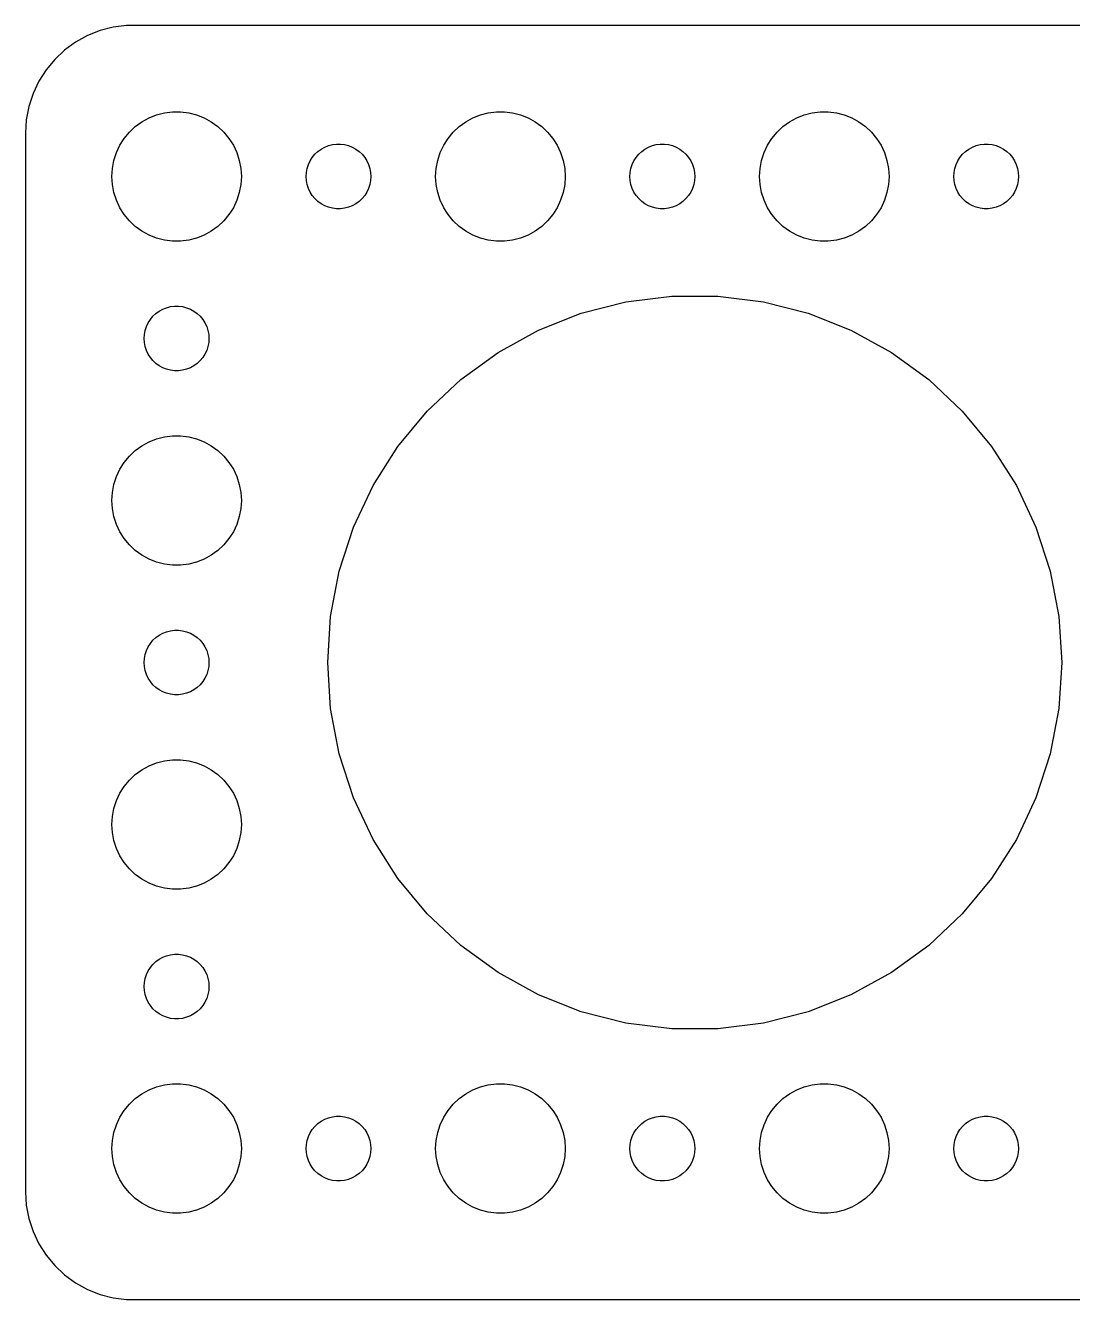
# Model space of a CAD drawing. Header units: metres. Extents: x -90 to 90, y -29 to 29.
# Drawn here: x -89.5 to -41, y -29.5 to 29.5 of the extents above; entities that cross this region are included whole.
import ezdxf

# ---------------------------------------------------------------- set-up
doc = ezdxf.new("R2010")
doc.units = ezdxf.units.M

msp = doc.modelspace()

# ---------------------------------------------------------------- linework, layer by layer
for p, q in [((-84.8139, 29.4901), (-85.4369, 29.4114)), ((84.8139, 29.4901), (-84.8139, 29.4901)), ((-86.6289, 29.0241), (-87.1791, 28.7216)), ((-86.0451, 29.2553), (-86.6289, 29.0241)), ((-85.4369, 29.4114), (-86.0451, 29.2553)), ((-87.6871, 28.3526), (-88.1448, 27.9227)), ((-87.1791, 28.7216), (-87.6871, 28.3526)), ((-88.1448, 27.9227), (-88.5451, 27.4389)), ((-88.5451, 27.4389), (-88.8815, 26.9088)), ((-88.8815, 26.9088), (-89.1489, 26.3406)), ((-89.1489, 26.3406), (-89.3429, 25.7434)), ((-89.3429, 25.7434), (-89.4606, 25.1267)), ((-83.427, 25.3532), (-83.0621, 25.4469)), ((-83.0621, 25.4469), (-82.6884, 25.4941)), ((-82.6884, 25.4941), (-82.3116, 25.4941)), ((-82.3116, 25.4941), (-81.9379, 25.4469)), ((-81.9379, 25.4469), (-81.573, 25.3532)), ((-68.427, 25.3532), (-68.0621, 25.4469)), ((-68.0621, 25.4469), (-67.6884, 25.4941)), ((-67.6884, 25.4941), (-67.3116, 25.4941)), ((-67.3116, 25.4941), (-66.9379, 25.4469)), ((-66.9379, 25.4469), (-66.573, 25.3532)), ((-53.427, 25.3532), (-53.0621, 25.4469)), ((-53.0621, 25.4469), (-52.6884, 25.4941)), ((-52.6884, 25.4941), (-52.3116, 25.4941)), ((-52.3116, 25.4941), (-51.9379, 25.4469)), ((-51.9379, 25.4469), (-51.5729, 25.3532)), ((-89.4606, 25.1267), (-89.5, 24.5)), ((-84.6869, 24.5536), (-84.4123, 24.8115)), ((-84.4123, 24.8115), (-84.1075, 25.033)), ((-84.1075, 25.033), (-83.7773, 25.2145)), ((-83.7773, 25.2145), (-83.427, 25.3532)), ((-81.573, 25.3532), (-81.2227, 25.2145)), ((-81.2227, 25.2145), (-80.8925, 25.033)), ((-80.8925, 25.033), (-80.5877, 24.8115)), ((-80.5877, 24.8115), (-80.3131, 24.5536)), ((-69.6869, 24.5536), (-69.4123, 24.8115)), ((-69.4123, 24.8115), (-69.1075, 25.033)), ((-69.1075, 25.033), (-68.7773, 25.2145)), ((-68.7773, 25.2145), (-68.427, 25.3532)), ((-66.573, 25.3532), (-66.2227, 25.2145)), ((-66.2227, 25.2145), (-65.8925, 25.033)), ((-65.8925, 25.033), (-65.5877, 24.8115)), ((-65.5877, 24.8115), (-65.3131, 24.5536)), ((-54.6869, 24.5536), (-54.4123, 24.8115)), ((-54.4123, 24.8115), (-54.1075, 25.033)), ((-54.1075, 25.033), (-53.7773, 25.2145)), ((-53.7773, 25.2145), (-53.427, 25.3532)), ((-51.5729, 25.3532), (-51.2227, 25.2145)), ((-51.2227, 25.2145), (-50.8925, 25.033)), ((-50.8925, 25.033), (-50.5877, 24.8115)), ((-50.5877, 24.8115), (-50.3131, 24.5536)), ((-89.5, 24.5), (-89.5, -24.5)), ((-85.1289, 23.9453), (-84.927, 24.2634)), ((-84.927, 24.2634), (-84.6869, 24.5536)), ((-80.3131, 24.5536), (-80.073, 24.2634)), ((-80.073, 24.2634), (-79.8711, 23.9453)), ((-70.1289, 23.9453), (-69.927, 24.2634)), ((-69.927, 24.2634), (-69.6869, 24.5536)), ((-65.3131, 24.5536), (-65.073, 24.2634)), ((-65.073, 24.2634), (-64.8711, 23.9453)), ((-55.1289, 23.9453), (-54.927, 24.2634)), ((-54.927, 24.2634), (-54.6869, 24.5536)), ((-50.3131, 24.5536), (-50.0729, 24.2634)), ((-50.0729, 24.2634), (-49.8711, 23.9453)), ((-85.4057, 23.2461), (-85.2893, 23.6044)), ((-85.2893, 23.6044), (-85.1289, 23.9453)), ((-79.8711, 23.9453), (-79.7107, 23.6044)), ((-79.7107, 23.6044), (-79.5943, 23.2461)), ((-76.0934, 23.5268), (-75.9561, 23.6558)), ((-75.9561, 23.6558), (-75.8037, 23.7665)), ((-75.8037, 23.7665), (-75.6387, 23.8572)), ((-75.6387, 23.8572), (-75.4635, 23.9266)), ((-75.4635, 23.9266), (-75.2811, 23.9734)), ((-75.2811, 23.9734), (-75.0942, 23.997)), ((-75.0942, 23.997), (-74.9058, 23.997)), ((-74.9058, 23.997), (-74.7189, 23.9734)), ((-74.7189, 23.9734), (-74.5365, 23.9266)), ((-74.5365, 23.9266), (-74.3613, 23.8572)), ((-74.3613, 23.8572), (-74.1963, 23.7665)), ((-74.1963, 23.7665), (-74.0439, 23.6558)), ((-74.0439, 23.6558), (-73.9065, 23.5268)), ((-70.4057, 23.2461), (-70.2893, 23.6044)), ((-70.2893, 23.6044), (-70.1289, 23.9453)), ((-64.8711, 23.9453), (-64.7107, 23.6044)), ((-64.7107, 23.6044), (-64.5943, 23.2461)), ((-61.0934, 23.5268), (-60.9561, 23.6558)), ((-60.9561, 23.6558), (-60.8037, 23.7665)), ((-60.8037, 23.7665), (-60.6387, 23.8572)), ((-60.6387, 23.8572), (-60.4635, 23.9266)), ((-60.4635, 23.9266), (-60.2811, 23.9734)), ((-60.2811, 23.9734), (-60.0942, 23.997)), ((-60.0942, 23.997), (-59.9058, 23.997)), ((-59.9058, 23.997), (-59.7189, 23.9734)), ((-59.7189, 23.9734), (-59.5365, 23.9266)), ((-59.5365, 23.9266), (-59.3613, 23.8572)), ((-59.3613, 23.8572), (-59.1963, 23.7665)), ((-59.1963, 23.7665), (-59.0439, 23.6558)), ((-59.0439, 23.6558), (-58.9065, 23.5268)), ((-55.4057, 23.2461), (-55.2893, 23.6044)), ((-55.2893, 23.6044), (-55.1289, 23.9453)), ((-49.8711, 23.9453), (-49.7107, 23.6044)), ((-49.7107, 23.6044), (-49.5942, 23.2461)), ((-46.0934, 23.5268), (-45.9561, 23.6558)), ((-45.9561, 23.6558), (-45.8037, 23.7665)), ((-45.8037, 23.7665), (-45.6387, 23.8572)), ((-45.6387, 23.8572), (-45.4635, 23.9266)), ((-45.4635, 23.9266), (-45.2811, 23.9734)), ((-45.2811, 23.9734), (-45.0942, 23.997)), ((-45.0942, 23.997), (-44.9058, 23.997)), ((-44.9058, 23.997), (-44.7189, 23.9734)), ((-44.7189, 23.9734), (-44.5365, 23.9266)), ((-44.5365, 23.9266), (-44.3613, 23.8572)), ((-44.3613, 23.8572), (-44.1963, 23.7665)), ((-44.1963, 23.7665), (-44.0439, 23.6558)), ((-44.0439, 23.6558), (-43.9065, 23.5268)), ((-85.4763, 22.876), (-85.4057, 23.2461)), ((-79.5943, 23.2461), (-79.5237, 22.876)), ((-76.4529, 22.873), (-76.3947, 23.0522)), ((-76.3947, 23.0522), (-76.3145, 23.2226)), ((-76.3145, 23.2226), (-76.2135, 23.3817)), ((-76.2135, 23.3817), (-76.0934, 23.5268)), ((-73.9065, 23.5268), (-73.7865, 23.3817)), ((-73.7865, 23.3817), (-73.6855, 23.2226)), ((-73.6855, 23.2226), (-73.6053, 23.0522)), ((-73.6053, 23.0522), (-73.5471, 22.873)), ((-70.4763, 22.876), (-70.4057, 23.2461)), ((-64.5943, 23.2461), (-64.5237, 22.876)), ((-61.4529, 22.873), (-61.3947, 23.0522)), ((-61.3947, 23.0522), (-61.3145, 23.2226)), ((-61.3145, 23.2226), (-61.2135, 23.3817)), ((-61.2135, 23.3817), (-61.0934, 23.5268)), ((-58.9065, 23.5268), (-58.7865, 23.3817)), ((-58.7865, 23.3817), (-58.6855, 23.2226)), ((-58.6855, 23.2226), (-58.6053, 23.0522)), ((-58.6053, 23.0522), (-58.5471, 22.873)), ((-55.4763, 22.876), (-55.4057, 23.2461)), ((-49.5942, 23.2461), (-49.5237, 22.876)), ((-46.4529, 22.873), (-46.3947, 23.0522)), ((-46.3947, 23.0522), (-46.3145, 23.2226)), ((-46.3145, 23.2226), (-46.2135, 23.3817)), ((-46.2135, 23.3817), (-46.0934, 23.5268)), ((-43.9065, 23.5268), (-43.7865, 23.3817)), ((-43.7865, 23.3817), (-43.6855, 23.2226)), ((-43.6855, 23.2226), (-43.6053, 23.0522)), ((-43.6053, 23.0522), (-43.5471, 22.873)), ((-85.5, 22.5), (-85.4763, 22.876)), ((-85.4763, 22.124), (-85.5, 22.5)), ((-79.5237, 22.876), (-79.5, 22.5)), ((-79.5, 22.5), (-79.5237, 22.124)), ((-76.5, 22.5), (-76.4882, 22.688)), ((-76.4882, 22.312), (-76.5, 22.5)), ((-76.4882, 22.688), (-76.4529, 22.873)), ((-73.5471, 22.873), (-73.5118, 22.688)), ((-73.5118, 22.688), (-73.5, 22.5)), ((-73.5, 22.5), (-73.5118, 22.312)), ((-70.5, 22.5), (-70.4763, 22.876)), ((-70.4763, 22.124), (-70.5, 22.5)), ((-64.5237, 22.876), (-64.5, 22.5)), ((-64.5, 22.5), (-64.5237, 22.124)), ((-61.5, 22.5), (-61.4882, 22.688)), ((-61.4882, 22.312), (-61.5, 22.5)), ((-61.4882, 22.688), (-61.4529, 22.873)), ((-58.5471, 22.873), (-58.5118, 22.688)), ((-58.5118, 22.688), (-58.5, 22.5)), ((-58.5, 22.5), (-58.5118, 22.312)), ((-55.5, 22.5), (-55.4763, 22.876)), ((-55.4763, 22.124), (-55.5, 22.5)), ((-49.5237, 22.876), (-49.5, 22.5)), ((-49.5, 22.5), (-49.5237, 22.124)), ((-46.5, 22.5), (-46.4882, 22.688)), ((-46.4882, 22.312), (-46.5, 22.5)), ((-46.4882, 22.688), (-46.4529, 22.873)), ((-43.5471, 22.873), (-43.5118, 22.688)), ((-43.5118, 22.688), (-43.5, 22.5)), ((-43.5, 22.5), (-43.5118, 22.312)), ((-85.4057, 21.7539), (-85.4763, 22.124)), ((-79.5237, 22.124), (-79.5943, 21.7539)), ((-76.4529, 22.127), (-76.4882, 22.312)), ((-76.3947, 21.9478), (-76.4529, 22.127)), ((-76.3145, 21.7774), (-76.3947, 21.9478)), ((-73.6053, 21.9478), (-73.6855, 21.7774)), ((-73.5471, 22.127), (-73.6053, 21.9478)), ((-73.5118, 22.312), (-73.5471, 22.127)), ((-70.4057, 21.7539), (-70.4763, 22.124)), ((-64.5237, 22.124), (-64.5943, 21.7539)), ((-61.4529, 22.127), (-61.4882, 22.312)), ((-61.3947, 21.9478), (-61.4529, 22.127)), ((-61.3145, 21.7774), (-61.3947, 21.9478)), ((-58.6053, 21.9478), (-58.6855, 21.7774)), ((-58.5471, 22.127), (-58.6053, 21.9478)), ((-58.5118, 22.312), (-58.5471, 22.127)), ((-55.4057, 21.7539), (-55.4763, 22.124)), ((-49.5237, 22.124), (-49.5942, 21.7539)), ((-46.4529, 22.127), (-46.4882, 22.312)), ((-46.3947, 21.9478), (-46.4529, 22.127)), ((-46.3145, 21.7774), (-46.3947, 21.9478)), ((-43.6053, 21.9478), (-43.6855, 21.7774)), ((-43.5471, 22.127), (-43.6053, 21.9478)), ((-43.5118, 22.312), (-43.5471, 22.127)), ((-85.2893, 21.3956), (-85.4057, 21.7539)), ((-85.1289, 21.0547), (-85.2893, 21.3956)), ((-79.7107, 21.3956), (-79.8711, 21.0547)), ((-79.5943, 21.7539), (-79.7107, 21.3956)), ((-76.2135, 21.6183), (-76.3145, 21.7774)), ((-76.0934, 21.4732), (-76.2135, 21.6183)), ((-75.9561, 21.3442), (-76.0934, 21.4732)), ((-75.8037, 21.2335), (-75.9561, 21.3442)), ((-75.6387, 21.1427), (-75.8037, 21.2335)), ((-74.1963, 21.2335), (-74.3613, 21.1427)), ((-74.0439, 21.3442), (-74.1963, 21.2335)), ((-73.9065, 21.4732), (-74.0439, 21.3442)), ((-73.7865, 21.6183), (-73.9065, 21.4732)), ((-73.6855, 21.7774), (-73.7865, 21.6183)), ((-70.2893, 21.3956), (-70.4057, 21.7539)), ((-70.1289, 21.0547), (-70.2893, 21.3956)), ((-64.7107, 21.3956), (-64.8711, 21.0547)), ((-64.5943, 21.7539), (-64.7107, 21.3956)), ((-61.2135, 21.6183), (-61.3145, 21.7774)), ((-61.0934, 21.4732), (-61.2135, 21.6183)), ((-60.9561, 21.3442), (-61.0934, 21.4732)), ((-60.8037, 21.2335), (-60.9561, 21.3442)), ((-60.6387, 21.1427), (-60.8037, 21.2335)), ((-59.1963, 21.2335), (-59.3613, 21.1427)), ((-59.0439, 21.3442), (-59.1963, 21.2335)), ((-58.9065, 21.4732), (-59.0439, 21.3442)), ((-58.7865, 21.6183), (-58.9065, 21.4732)), ((-58.6855, 21.7774), (-58.7865, 21.6183)), ((-55.2893, 21.3956), (-55.4057, 21.7539)), ((-55.1289, 21.0547), (-55.2893, 21.3956)), ((-49.7107, 21.3956), (-49.8711, 21.0547)), ((-49.5942, 21.7539), (-49.7107, 21.3956)), ((-46.2135, 21.6183), (-46.3145, 21.7774)), ((-46.0934, 21.4732), (-46.2135, 21.6183)), ((-45.9561, 21.3442), (-46.0934, 21.4732)), ((-45.8037, 21.2335), (-45.9561, 21.3442)), ((-45.6387, 21.1427), (-45.8037, 21.2335)), ((-44.1963, 21.2335), (-44.3613, 21.1427)), ((-44.0439, 21.3442), (-44.1963, 21.2335)), ((-43.9065, 21.4732), (-44.0439, 21.3442)), ((-43.7865, 21.6183), (-43.9065, 21.4732)), ((-43.6855, 21.7774), (-43.7865, 21.6183)), ((-84.927, 20.7366), (-85.1289, 21.0547)), ((-84.6869, 20.4464), (-84.927, 20.7366)), ((-80.073, 20.7366), (-80.3131, 20.4464)), ((-79.8711, 21.0547), (-80.073, 20.7366)), ((-75.4635, 21.0734), (-75.6387, 21.1427)), ((-75.2811, 21.0266), (-75.4635, 21.0734)), ((-75.0942, 21.003), (-75.2811, 21.0266)), ((-74.9058, 21.003), (-75.0942, 21.003)), ((-74.7189, 21.0266), (-74.9058, 21.003)), ((-74.5365, 21.0734), (-74.7189, 21.0266)), ((-74.3613, 21.1427), (-74.5365, 21.0734)), ((-69.927, 20.7366), (-70.1289, 21.0547)), ((-69.6869, 20.4464), (-69.927, 20.7366)), ((-65.073, 20.7366), (-65.3131, 20.4464)), ((-64.8711, 21.0547), (-65.073, 20.7366)), ((-60.4635, 21.0734), (-60.6387, 21.1427)), ((-60.2811, 21.0266), (-60.4635, 21.0734)), ((-60.0942, 21.003), (-60.2811, 21.0266)), ((-59.9058, 21.003), (-60.0942, 21.003)), ((-59.7189, 21.0266), (-59.9058, 21.003)), ((-59.5365, 21.0734), (-59.7189, 21.0266)), ((-59.3613, 21.1427), (-59.5365, 21.0734)), ((-54.927, 20.7366), (-55.1289, 21.0547)), ((-54.6869, 20.4464), (-54.927, 20.7366)), ((-50.0729, 20.7366), (-50.3131, 20.4464)), ((-49.8711, 21.0547), (-50.0729, 20.7366)), ((-45.4635, 21.0734), (-45.6387, 21.1427)), ((-45.2811, 21.0266), (-45.4635, 21.0734)), ((-45.0942, 21.003), (-45.2811, 21.0266)), ((-44.9058, 21.003), (-45.0942, 21.003)), ((-44.7189, 21.0266), (-44.9058, 21.003)), ((-44.5365, 21.0734), (-44.7189, 21.0266)), ((-44.3613, 21.1427), (-44.5365, 21.0734)), ((-84.4123, 20.1884), (-84.6869, 20.4464)), ((-84.1075, 19.967), (-84.4123, 20.1884)), ((-80.5877, 20.1884), (-80.8925, 19.967)), ((-80.3131, 20.4464), (-80.5877, 20.1884)), ((-69.4123, 20.1884), (-69.6869, 20.4464)), ((-69.1075, 19.967), (-69.4123, 20.1884)), ((-65.5877, 20.1884), (-65.8925, 19.967)), ((-65.3131, 20.4464), (-65.5877, 20.1884)), ((-54.4123, 20.1884), (-54.6869, 20.4464)), ((-54.1075, 19.967), (-54.4123, 20.1884)), ((-50.5877, 20.1884), (-50.8925, 19.967)), ((-50.3131, 20.4464), (-50.5877, 20.1884)), ((-83.7773, 19.7855), (-84.1075, 19.967)), ((-83.427, 19.6468), (-83.7773, 19.7855)), ((-83.0621, 19.5531), (-83.427, 19.6468)), ((-82.6884, 19.5059), (-83.0621, 19.5531)), ((-82.3116, 19.5059), (-82.6884, 19.5059)), ((-81.9379, 19.5531), (-82.3116, 19.5059)), ((-81.573, 19.6468), (-81.9379, 19.5531)), ((-81.2227, 19.7855), (-81.573, 19.6468)), ((-80.8925, 19.967), (-81.2227, 19.7855)), ((-68.7773, 19.7855), (-69.1075, 19.967)), ((-68.427, 19.6468), (-68.7773, 19.7855)), ((-68.0621, 19.5531), (-68.427, 19.6468)), ((-67.6884, 19.5059), (-68.0621, 19.5531)), ((-67.3116, 19.5059), (-67.6884, 19.5059)), ((-66.9379, 19.5531), (-67.3116, 19.5059)), ((-66.573, 19.6468), (-66.9379, 19.5531)), ((-66.2227, 19.7855), (-66.573, 19.6468)), ((-65.8925, 19.967), (-66.2227, 19.7855)), ((-53.7773, 19.7855), (-54.1075, 19.967)), ((-53.427, 19.6468), (-53.7773, 19.7855)), ((-53.0621, 19.5531), (-53.427, 19.6468)), ((-52.6884, 19.5059), (-53.0621, 19.5531)), ((-52.3116, 19.5059), (-52.6884, 19.5059)), ((-51.9379, 19.5531), (-52.3116, 19.5059)), ((-51.5729, 19.6468), (-51.9379, 19.5531)), ((-51.2227, 19.7855), (-51.5729, 19.6468)), ((-50.8925, 19.967), (-51.2227, 19.7855)), ((-63.7533, 16.168), (-61.6855, 16.6989)), ((-61.6855, 16.6989), (-59.5674, 16.9664)), ((-59.5674, 16.9664), (-57.4326, 16.9664)), ((-57.4326, 16.9664), (-55.3145, 16.6989)), ((-55.3145, 16.6989), (-53.2467, 16.168)), ((-83.7135, 15.8817), (-83.5934, 16.0268)), ((-83.5934, 16.0268), (-83.4561, 16.1558)), ((-83.4561, 16.1558), (-83.3037, 16.2665)), ((-83.3037, 16.2665), (-83.1387, 16.3572)), ((-83.1387, 16.3572), (-82.9635, 16.4266)), ((-82.9635, 16.4266), (-82.7811, 16.4734)), ((-82.7811, 16.4734), (-82.5942, 16.497)), ((-82.5942, 16.497), (-82.4058, 16.497)), ((-82.4058, 16.497), (-82.2189, 16.4734)), ((-82.2189, 16.4734), (-82.0365, 16.4266)), ((-82.0365, 16.4266), (-81.8613, 16.3572)), ((-81.8613, 16.3572), (-81.6963, 16.2665)), ((-81.6963, 16.2665), (-81.5439, 16.1558)), ((-81.5439, 16.1558), (-81.4065, 16.0268)), ((-81.4065, 16.0268), (-81.2865, 15.8817)), ((-65.7383, 15.382), (-63.7533, 16.168)), ((-53.2467, 16.168), (-51.2617, 15.382)), ((-83.9882, 15.188), (-83.9529, 15.373)), ((-83.9529, 15.373), (-83.8947, 15.5522)), ((-83.8947, 15.5522), (-83.8145, 15.7226)), ((-83.8145, 15.7226), (-83.7135, 15.8817)), ((-81.2865, 15.8817), (-81.1855, 15.7226)), ((-81.1855, 15.7226), (-81.1053, 15.5522)), ((-81.1053, 15.5522), (-81.0471, 15.373)), ((-81.0471, 15.373), (-81.0118, 15.188)), ((-67.6091, 14.3536), (-65.7383, 15.382)), ((-51.2617, 15.382), (-49.3909, 14.3536)), ((-84, 15), (-83.9882, 15.188)), ((-83.9882, 14.812), (-84, 15)), ((-83.9529, 14.627), (-83.9882, 14.812)), ((-81.0118, 14.812), (-81.0471, 14.627)), ((-81.0118, 15.188), (-81, 15)), ((-81, 15), (-81.0118, 14.812)), ((-83.8947, 14.4478), (-83.9529, 14.627)), ((-83.8145, 14.2774), (-83.8947, 14.4478)), ((-83.7135, 14.1183), (-83.8145, 14.2774)), ((-81.1855, 14.2774), (-81.2865, 14.1183)), ((-81.1053, 14.4478), (-81.1855, 14.2774)), ((-81.0471, 14.627), (-81.1053, 14.4478)), ((-69.3362, 13.0987), (-67.6091, 14.3536)), ((-49.3909, 14.3536), (-47.6638, 13.0987)), ((-83.5934, 13.9732), (-83.7135, 14.1183)), ((-83.4561, 13.8442), (-83.5934, 13.9732)), ((-83.3037, 13.7335), (-83.4561, 13.8442)), ((-83.1387, 13.6427), (-83.3037, 13.7335)), ((-82.9635, 13.5734), (-83.1387, 13.6427)), ((-82.7811, 13.5266), (-82.9635, 13.5734)), ((-82.0365, 13.5734), (-82.2189, 13.5266)), ((-81.8613, 13.6427), (-82.0365, 13.5734)), ((-81.6963, 13.7335), (-81.8613, 13.6427)), ((-81.5439, 13.8442), (-81.6963, 13.7335)), ((-81.4065, 13.9732), (-81.5439, 13.8442)), ((-81.2865, 14.1183), (-81.4065, 13.9732)), ((-82.5942, 13.5029), (-82.7811, 13.5266)), ((-82.4058, 13.5029), (-82.5942, 13.5029)), ((-82.2189, 13.5266), (-82.4058, 13.5029)), ((-70.8925, 11.6373), (-69.3362, 13.0987)), ((-47.6638, 13.0987), (-46.1075, 11.6373)), ((-72.2533, 9.99234), (-70.8925, 11.6373)), ((-46.1075, 11.6373), (-44.7467, 9.99234)), ((-84.4123, 9.81154), (-84.1075, 10.033)), ((-84.1075, 10.033), (-83.7773, 10.2145)), ((-83.7773, 10.2145), (-83.427, 10.3532)), ((-83.427, 10.3532), (-83.0621, 10.4469)), ((-83.0621, 10.4469), (-82.6884, 10.4941)), ((-82.6884, 10.4941), (-82.3116, 10.4941)), ((-82.3116, 10.4941), (-81.9379, 10.4469)), ((-81.9379, 10.4469), (-81.573, 10.3532)), ((-81.573, 10.3532), (-81.2227, 10.2145)), ((-81.2227, 10.2145), (-80.8925, 10.033)), ((-80.8925, 10.033), (-80.5877, 9.81154)), ((-84.927, 9.26335), (-84.6869, 9.55363)), ((-84.6869, 9.55363), (-84.4123, 9.81154)), ((-80.5877, 9.81154), (-80.3131, 9.55363)), ((-80.3131, 9.55363), (-80.073, 9.26335)), ((-73.3972, 8.1898), (-72.2533, 9.99234)), ((-44.7467, 9.99234), (-43.6028, 8.1898)), ((-85.2893, 8.60437), (-85.1289, 8.94525)), ((-85.1289, 8.94525), (-84.927, 9.26335)), ((-80.073, 9.26335), (-79.8711, 8.94525)), ((-79.8711, 8.94525), (-79.7107, 8.60437)), ((-85.4057, 8.24606), (-85.2893, 8.60437)), ((-79.7107, 8.60437), (-79.5943, 8.24606)), ((-85.5, 7.5), (-85.4763, 7.87599)), ((-85.4763, 7.87599), (-85.4057, 8.24606)), ((-79.5943, 8.24606), (-79.5237, 7.87599)), ((-79.5237, 7.87599), (-79.5, 7.5)), ((-74.3062, 6.2581), (-73.3972, 8.1898)), ((-43.6028, 8.1898), (-42.6938, 6.2581)), ((-85.4763, 7.12399), (-85.5, 7.5)), ((-85.4057, 6.75392), (-85.4763, 7.12399)), ((-79.5237, 7.12399), (-79.5943, 6.75392)), ((-79.5, 7.5), (-79.5237, 7.12399)), ((-85.2893, 6.39561), (-85.4057, 6.75392)), ((-79.5943, 6.75392), (-79.7107, 6.39561)), ((-85.1289, 6.05473), (-85.2893, 6.39561)), ((-84.927, 5.73663), (-85.1289, 6.05473)), ((-79.8711, 6.05473), (-80.073, 5.73663)), ((-79.7107, 6.39561), (-79.8711, 6.05473)), ((-74.9659, 4.22772), (-74.3062, 6.2581)), ((-42.6938, 6.2581), (-42.0341, 4.22772)), ((-84.6869, 5.44635), (-84.927, 5.73663)), ((-84.4123, 5.18845), (-84.6869, 5.44635)), ((-80.3131, 5.44635), (-80.5877, 5.18845)), ((-80.073, 5.73663), (-80.3131, 5.44635)), ((-84.1075, 4.96701), (-84.4123, 5.18845)), ((-83.7773, 4.78551), (-84.1075, 4.96701)), ((-83.427, 4.64682), (-83.7773, 4.78551)), ((-81.2227, 4.78551), (-81.573, 4.64682)), ((-80.8925, 4.96701), (-81.2227, 4.78551)), ((-80.5877, 5.18845), (-80.8925, 4.96701)), ((-83.0621, 4.55313), (-83.427, 4.64682)), ((-82.6884, 4.50591), (-83.0621, 4.55313)), ((-82.3116, 4.50591), (-82.6884, 4.50591)), ((-81.9379, 4.55313), (-82.3116, 4.50591)), ((-81.573, 4.64682), (-81.9379, 4.55313)), ((-75.366, 2.13066), (-74.9659, 4.22772)), ((-42.0341, 4.22772), (-41.634, 2.13066)), ((-75.5, 0), (-75.366, 2.13066)), ((-41.634, 2.13066), (-41.5, 0)), ((-83.4561, 1.15576), (-83.3037, 1.26648)), ((-83.3037, 1.26648), (-83.1387, 1.35724)), ((-83.1387, 1.35724), (-82.9635, 1.42657)), ((-82.9635, 1.42657), (-82.7811, 1.47342)), ((-82.7811, 1.47342), (-82.5942, 1.49704)), ((-82.5942, 1.49704), (-82.4058, 1.49704)), ((-82.4058, 1.49704), (-82.2189, 1.47342)), ((-82.2189, 1.47342), (-82.0365, 1.42657)), ((-82.0365, 1.42657), (-81.8613, 1.35724)), ((-81.8613, 1.35724), (-81.6963, 1.26648)), ((-81.6963, 1.26648), (-81.5439, 1.15576)), ((-83.8947, 0.55219), (-83.8145, 0.72263)), ((-83.8145, 0.72263), (-83.7135, 0.88167)), ((-83.7135, 0.88167), (-83.5934, 1.02681)), ((-83.5934, 1.02681), (-83.4561, 1.15576)), ((-81.5439, 1.15576), (-81.4065, 1.02681)), ((-81.4065, 1.02681), (-81.2865, 0.88167)), ((-81.2865, 0.88167), (-81.1855, 0.72263)), ((-81.1855, 0.72263), (-81.1053, 0.55219)), ((-84, 0), (-83.9882, 0.18799)), ((-83.9882, -0.18799), (-84, 0)), ((-83.9882, 0.18799), (-83.9529, 0.37303)), ((-83.9529, 0.37303), (-83.8947, 0.55219)), ((-81.1053, 0.55219), (-81.0471, 0.37303)), ((-81.0471, 0.37303), (-81.0118, 0.18799)), ((-81.0118, 0.18799), (-81, 0)), ((-81, 0), (-81.0118, -0.18799)), ((-75.366, -2.13066), (-75.5, 0)), ((-41.5, 0), (-41.634, -2.13066)), ((-83.9529, -0.37303), (-83.9882, -0.18799)), ((-83.8947, -0.55219), (-83.9529, -0.37303)), ((-83.8145, -0.72263), (-83.8947, -0.55219)), ((-81.1053, -0.55219), (-81.1855, -0.72263)), ((-81.0471, -0.37303), (-81.1053, -0.55219)), ((-81.0118, -0.18799), (-81.0471, -0.37303)), ((-83.7135, -0.88167), (-83.8145, -0.72263)), ((-83.5934, -1.02681), (-83.7135, -0.88167)), ((-83.4561, -1.15576), (-83.5934, -1.02681)), ((-83.3037, -1.26648), (-83.4561, -1.15576)), ((-81.5439, -1.15576), (-81.6963, -1.26648)), ((-81.4065, -1.02681), (-81.5439, -1.15576)), ((-81.2865, -0.88167), (-81.4065, -1.02681)), ((-81.1855, -0.72263), (-81.2865, -0.88167)), ((-83.1387, -1.35724), (-83.3037, -1.26648)), ((-82.9635, -1.42657), (-83.1387, -1.35724)), ((-82.7811, -1.47342), (-82.9635, -1.42657)), ((-82.5942, -1.49704), (-82.7811, -1.47342)), ((-82.4058, -1.49704), (-82.5942, -1.49704)), ((-82.2189, -1.47342), (-82.4058, -1.49704)), ((-82.0365, -1.42657), (-82.2189, -1.47342)), ((-81.8613, -1.35724), (-82.0365, -1.42657)), ((-81.6963, -1.26648), (-81.8613, -1.35724)), ((-74.9659, -4.22772), (-75.366, -2.13066)), ((-41.634, -2.13066), (-42.0341, -4.22772)), ((-83.7773, -4.78551), (-83.427, -4.64682)), ((-83.427, -4.64682), (-83.0621, -4.55313)), ((-83.0621, -4.55313), (-82.6884, -4.50591)), ((-82.6884, -4.50591), (-82.3116, -4.50591)), ((-82.3116, -4.50591), (-81.9379, -4.55313)), ((-81.9379, -4.55313), (-81.573, -4.64682)), ((-81.573, -4.64682), (-81.2227, -4.78551)), ((-74.3062, -6.2581), (-74.9659, -4.22772)), ((-42.0341, -4.22772), (-42.6938, -6.2581)), ((-84.6869, -5.44635), (-84.4123, -5.18845)), ((-84.4123, -5.18845), (-84.1075, -4.96701)), ((-84.1075, -4.96701), (-83.7773, -4.78551)), ((-81.2227, -4.78551), (-80.8925, -4.96701)), ((-80.8925, -4.96701), (-80.5877, -5.18845)), ((-80.5877, -5.18845), (-80.3131, -5.44635)), ((-85.1289, -6.05473), (-84.927, -5.73663)), ((-84.927, -5.73663), (-84.6869, -5.44635)), ((-80.3131, -5.44635), (-80.073, -5.73663)), ((-80.073, -5.73663), (-79.8711, -6.05473)), ((-85.4057, -6.75392), (-85.2893, -6.39561)), ((-85.2893, -6.39561), (-85.1289, -6.05473)), ((-79.8711, -6.05473), (-79.7107, -6.39561)), ((-79.7107, -6.39561), (-79.5943, -6.75392)), ((-73.3972, -8.1898), (-74.3062, -6.2581)), ((-42.6938, -6.2581), (-43.6028, -8.1898)), ((-85.4763, -7.12399), (-85.4057, -6.75392)), ((-79.5943, -6.75392), (-79.5237, -7.12399)), ((-85.5, -7.5), (-85.4763, -7.12399)), ((-85.4763, -7.87599), (-85.5, -7.5)), ((-79.5237, -7.12399), (-79.5, -7.5)), ((-79.5, -7.5), (-79.5237, -7.87599)), ((-85.4057, -8.24606), (-85.4763, -7.87599)), ((-85.2893, -8.60437), (-85.4057, -8.24606)), ((-79.5943, -8.24606), (-79.7107, -8.60437)), ((-79.5237, -7.87599), (-79.5943, -8.24606)), ((-72.2533, -9.99234), (-73.3972, -8.1898)), ((-43.6028, -8.1898), (-44.7467, -9.99234)), ((-85.1289, -8.94525), (-85.2893, -8.60437)), ((-79.7107, -8.60437), (-79.8711, -8.94525)), ((-84.927, -9.26335), (-85.1289, -8.94525)), ((-84.6869, -9.55363), (-84.927, -9.26335)), ((-80.073, -9.26335), (-80.3131, -9.55363)), ((-79.8711, -8.94525), (-80.073, -9.26335)), ((-84.4123, -9.81154), (-84.6869, -9.55363)), ((-84.1075, -10.033), (-84.4123, -9.81154)), ((-80.5877, -9.81154), (-80.8925, -10.033)), ((-80.3131, -9.55363), (-80.5877, -9.81154)), ((-70.8925, -11.6373), (-72.2533, -9.99234)), ((-44.7467, -9.99234), (-46.1075, -11.6373)), ((-83.7773, -10.2145), (-84.1075, -10.033)), ((-83.427, -10.3532), (-83.7773, -10.2145)), ((-83.0621, -10.4469), (-83.427, -10.3532)), ((-82.6884, -10.4941), (-83.0621, -10.4469)), ((-82.3116, -10.4941), (-82.6884, -10.4941)), ((-81.9379, -10.4469), (-82.3116, -10.4941)), ((-81.573, -10.3532), (-81.9379, -10.4469)), ((-81.2227, -10.2145), (-81.573, -10.3532)), ((-80.8925, -10.033), (-81.2227, -10.2145)), ((-69.3362, -13.0987), (-70.8925, -11.6373)), ((-46.1075, -11.6373), (-47.6638, -13.0987)), ((-82.9635, -13.5734), (-82.7811, -13.5266)), ((-82.7811, -13.5266), (-82.5942, -13.5029)), ((-82.5942, -13.5029), (-82.4058, -13.5029)), ((-82.4058, -13.5029), (-82.2189, -13.5266)), ((-82.2189, -13.5266), (-82.0365, -13.5734)), ((-67.6091, -14.3536), (-69.3362, -13.0987)), ((-47.6638, -13.0987), (-49.3909, -14.3536)), ((-83.8145, -14.2774), (-83.7135, -14.1183)), ((-83.7135, -14.1183), (-83.5934, -13.9732)), ((-83.5934, -13.9732), (-83.4561, -13.8442)), ((-83.4561, -13.8442), (-83.3037, -13.7335)), ((-83.3037, -13.7335), (-83.1387, -13.6427)), ((-83.1387, -13.6427), (-82.9635, -13.5734)), ((-82.0365, -13.5734), (-81.8613, -13.6427)), ((-81.8613, -13.6427), (-81.6963, -13.7335)), ((-81.6963, -13.7335), (-81.5439, -13.8442)), ((-81.5439, -13.8442), (-81.4065, -13.9732)), ((-81.4065, -13.9732), (-81.2865, -14.1183)), ((-81.2865, -14.1183), (-81.1855, -14.2774)), ((-83.9882, -14.812), (-83.9529, -14.627)), ((-83.9529, -14.627), (-83.8947, -14.4478)), ((-83.8947, -14.4478), (-83.8145, -14.2774)), ((-81.1855, -14.2774), (-81.1053, -14.4478)), ((-81.1053, -14.4478), (-81.0471, -14.627)), ((-81.0471, -14.627), (-81.0118, -14.812)), ((-65.7383, -15.382), (-67.6091, -14.3536)), ((-49.3909, -14.3536), (-51.2617, -15.382)), ((-84, -15), (-83.9882, -14.812)), ((-83.9882, -15.188), (-84, -15)), ((-83.9529, -15.373), (-83.9882, -15.188)), ((-81.0118, -15.188), (-81.0471, -15.373)), ((-81.0118, -14.812), (-81, -15)), ((-81, -15), (-81.0118, -15.188)), ((-83.8947, -15.5522), (-83.9529, -15.373)), ((-83.8145, -15.7226), (-83.8947, -15.5522)), ((-83.7135, -15.8817), (-83.8145, -15.7226)), ((-83.5934, -16.0268), (-83.7135, -15.8817)), ((-81.2865, -15.8817), (-81.4065, -16.0268)), ((-81.1855, -15.7226), (-81.2865, -15.8817)), ((-81.1053, -15.5522), (-81.1855, -15.7226)), ((-81.0471, -15.373), (-81.1053, -15.5522)), ((-63.7533, -16.168), (-65.7383, -15.382)), ((-51.2617, -15.382), (-53.2467, -16.168)), ((-83.4561, -16.1558), (-83.5934, -16.0268)), ((-83.3037, -16.2665), (-83.4561, -16.1558)), ((-83.1387, -16.3572), (-83.3037, -16.2665)), ((-82.9635, -16.4266), (-83.1387, -16.3572)), ((-82.7811, -16.4734), (-82.9635, -16.4266)), ((-82.5942, -16.497), (-82.7811, -16.4734)), ((-82.4058, -16.497), (-82.5942, -16.497)), ((-82.2189, -16.4734), (-82.4058, -16.497)), ((-82.0365, -16.4266), (-82.2189, -16.4734)), ((-81.8613, -16.3572), (-82.0365, -16.4266)), ((-81.6963, -16.2665), (-81.8613, -16.3572)), ((-81.5439, -16.1558), (-81.6963, -16.2665)), ((-81.4065, -16.0268), (-81.5439, -16.1558)), ((-61.6855, -16.6989), (-63.7533, -16.168)), ((-53.2467, -16.168), (-55.3145, -16.6989)), ((-59.5674, -16.9664), (-61.6855, -16.6989)), ((-57.4326, -16.9664), (-59.5674, -16.9664)), ((-55.3145, -16.6989), (-57.4326, -16.9664)), ((-84.4123, -20.1884), (-84.1075, -19.967)), ((-84.1075, -19.967), (-83.7773, -19.7855)), ((-83.7773, -19.7855), (-83.427, -19.6468)), ((-83.427, -19.6468), (-83.0621, -19.5531)), ((-83.0621, -19.5531), (-82.6884, -19.5059)), ((-82.6884, -19.5059), (-82.3116, -19.5059)), ((-82.3116, -19.5059), (-81.9379, -19.5531)), ((-81.9379, -19.5531), (-81.573, -19.6468)), ((-81.573, -19.6468), (-81.2227, -19.7855)), ((-81.2227, -19.7855), (-80.8925, -19.967)), ((-80.8925, -19.967), (-80.5877, -20.1884)), ((-69.4123, -20.1884), (-69.1075, -19.967)), ((-69.1075, -19.967), (-68.7773, -19.7855)), ((-68.7773, -19.7855), (-68.427, -19.6468)), ((-68.427, -19.6468), (-68.0621, -19.5531)), ((-68.0621, -19.5531), (-67.6884, -19.5059)), ((-67.6884, -19.5059), (-67.3116, -19.5059)), ((-67.3116, -19.5059), (-66.9379, -19.5531)), ((-66.9379, -19.5531), (-66.573, -19.6468)), ((-66.573, -19.6468), (-66.2227, -19.7855)), ((-66.2227, -19.7855), (-65.8925, -19.967)), ((-65.8925, -19.967), (-65.5877, -20.1884)), ((-54.4123, -20.1884), (-54.1075, -19.967)), ((-54.1075, -19.967), (-53.7773, -19.7855)), ((-53.7773, -19.7855), (-53.427, -19.6468)), ((-53.427, -19.6468), (-53.0621, -19.5531)), ((-53.0621, -19.5531), (-52.6884, -19.5059)), ((-52.6884, -19.5059), (-52.3116, -19.5059)), ((-52.3116, -19.5059), (-51.9379, -19.5531)), ((-51.9379, -19.5531), (-51.5729, -19.6468)), ((-51.5729, -19.6468), (-51.2227, -19.7855)), ((-51.2227, -19.7855), (-50.8925, -19.967)), ((-50.8925, -19.967), (-50.5877, -20.1884)), ((-84.927, -20.7366), (-84.6869, -20.4464)), ((-84.6869, -20.4464), (-84.4123, -20.1884)), ((-80.5877, -20.1884), (-80.3131, -20.4464)), ((-80.3131, -20.4464), (-80.073, -20.7366)), ((-69.927, -20.7366), (-69.6869, -20.4464)), ((-69.6869, -20.4464), (-69.4123, -20.1884)), ((-65.5877, -20.1884), (-65.3131, -20.4464)), ((-65.3131, -20.4464), (-65.073, -20.7366)), ((-54.927, -20.7366), (-54.6869, -20.4464)), ((-54.6869, -20.4464), (-54.4123, -20.1884)), ((-50.5877, -20.1884), (-50.3131, -20.4464)), ((-50.3131, -20.4464), (-50.0729, -20.7366)), ((-85.2893, -21.3956), (-85.1289, -21.0547)), ((-85.1289, -21.0547), (-84.927, -20.7366)), ((-80.073, -20.7366), (-79.8711, -21.0547)), ((-79.8711, -21.0547), (-79.7107, -21.3956)), ((-75.8037, -21.2335), (-75.6387, -21.1427)), ((-75.6387, -21.1427), (-75.4635, -21.0734)), ((-75.4635, -21.0734), (-75.2811, -21.0266)), ((-75.2811, -21.0266), (-75.0942, -21.003)), ((-75.0942, -21.003), (-74.9058, -21.003)), ((-74.9058, -21.003), (-74.7189, -21.0266)), ((-74.7189, -21.0266), (-74.5365, -21.0734)), ((-74.5365, -21.0734), (-74.3613, -21.1427)), ((-74.3613, -21.1427), (-74.1963, -21.2335)), ((-70.2893, -21.3956), (-70.1289, -21.0547)), ((-70.1289, -21.0547), (-69.927, -20.7366)), ((-65.073, -20.7366), (-64.8711, -21.0547)), ((-64.8711, -21.0547), (-64.7107, -21.3956)), ((-60.8037, -21.2335), (-60.6387, -21.1427)), ((-60.6387, -21.1427), (-60.4635, -21.0734)), ((-60.4635, -21.0734), (-60.2811, -21.0266)), ((-60.2811, -21.0266), (-60.0942, -21.003)), ((-60.0942, -21.003), (-59.9058, -21.003)), ((-59.9058, -21.003), (-59.7189, -21.0266)), ((-59.7189, -21.0266), (-59.5365, -21.0734)), ((-59.5365, -21.0734), (-59.3613, -21.1427)), ((-59.3613, -21.1427), (-59.1963, -21.2335)), ((-55.2893, -21.3956), (-55.1289, -21.0547)), ((-55.1289, -21.0547), (-54.927, -20.7366)), ((-50.0729, -20.7366), (-49.8711, -21.0547)), ((-49.8711, -21.0547), (-49.7107, -21.3956)), ((-45.8037, -21.2335), (-45.6387, -21.1427)), ((-45.6387, -21.1427), (-45.4635, -21.0734)), ((-45.4635, -21.0734), (-45.2811, -21.0266)), ((-45.2811, -21.0266), (-45.0942, -21.003)), ((-45.0942, -21.003), (-44.9058, -21.003)), ((-44.9058, -21.003), (-44.7189, -21.0266)), ((-44.7189, -21.0266), (-44.5365, -21.0734)), ((-44.5365, -21.0734), (-44.3613, -21.1427)), ((-44.3613, -21.1427), (-44.1963, -21.2335)), ((-85.4763, -22.124), (-85.4057, -21.7539)), ((-85.4057, -21.7539), (-85.2893, -21.3956)), ((-79.7107, -21.3956), (-79.5943, -21.7539)), ((-79.5943, -21.7539), (-79.5237, -22.124)), ((-76.3947, -21.9478), (-76.3145, -21.7774)), ((-76.3145, -21.7774), (-76.2135, -21.6183)), ((-76.2135, -21.6183), (-76.0934, -21.4732)), ((-76.0934, -21.4732), (-75.9561, -21.3442)), ((-75.9561, -21.3442), (-75.8037, -21.2335)), ((-74.1963, -21.2335), (-74.0439, -21.3442)), ((-74.0439, -21.3442), (-73.9065, -21.4732)), ((-73.9065, -21.4732), (-73.7865, -21.6183)), ((-73.7865, -21.6183), (-73.6855, -21.7774)), ((-73.6855, -21.7774), (-73.6053, -21.9478)), ((-70.4763, -22.124), (-70.4057, -21.7539)), ((-70.4057, -21.7539), (-70.2893, -21.3956)), ((-64.7107, -21.3956), (-64.5943, -21.7539)), ((-64.5943, -21.7539), (-64.5237, -22.124)), ((-61.3947, -21.9478), (-61.3145, -21.7774)), ((-61.3145, -21.7774), (-61.2135, -21.6183)), ((-61.2135, -21.6183), (-61.0934, -21.4732)), ((-61.0934, -21.4732), (-60.9561, -21.3442)), ((-60.9561, -21.3442), (-60.8037, -21.2335)), ((-59.1963, -21.2335), (-59.0439, -21.3442)), ((-59.0439, -21.3442), (-58.9065, -21.4732)), ((-58.9065, -21.4732), (-58.7865, -21.6183)), ((-58.7865, -21.6183), (-58.6855, -21.7774)), ((-58.6855, -21.7774), (-58.6053, -21.9478)), ((-55.4763, -22.124), (-55.4057, -21.7539)), ((-55.4057, -21.7539), (-55.2893, -21.3956)), ((-49.7107, -21.3956), (-49.5942, -21.7539)), ((-49.5942, -21.7539), (-49.5237, -22.124)), ((-46.3947, -21.9478), (-46.3145, -21.7774)), ((-46.3145, -21.7774), (-46.2135, -21.6183)), ((-46.2135, -21.6183), (-46.0934, -21.4732)), ((-46.0934, -21.4732), (-45.9561, -21.3442)), ((-45.9561, -21.3442), (-45.8037, -21.2335)), ((-44.1963, -21.2335), (-44.0439, -21.3442)), ((-44.0439, -21.3442), (-43.9065, -21.4732)), ((-43.9065, -21.4732), (-43.7865, -21.6183)), ((-43.7865, -21.6183), (-43.6855, -21.7774)), ((-43.6855, -21.7774), (-43.6053, -21.9478)), ((-85.5, -22.5), (-85.4763, -22.124)), ((-79.5237, -22.124), (-79.5, -22.5)), ((-76.5, -22.5), (-76.4882, -22.312)), ((-76.4882, -22.312), (-76.4529, -22.127)), ((-76.4529, -22.127), (-76.3947, -21.9478)), ((-73.6053, -21.9478), (-73.5471, -22.127)), ((-73.5471, -22.127), (-73.5118, -22.312)), ((-73.5118, -22.312), (-73.5, -22.5)), ((-70.5, -22.5), (-70.4763, -22.124)), ((-64.5237, -22.124), (-64.5, -22.5)), ((-61.5, -22.5), (-61.4882, -22.312)), ((-61.4882, -22.312), (-61.4529, -22.127)), ((-61.4529, -22.127), (-61.3947, -21.9478)), ((-58.6053, -21.9478), (-58.5471, -22.127)), ((-58.5471, -22.127), (-58.5118, -22.312)), ((-58.5118, -22.312), (-58.5, -22.5)), ((-55.5, -22.5), (-55.4763, -22.124)), ((-49.5237, -22.124), (-49.5, -22.5)), ((-46.5, -22.5), (-46.4882, -22.312)), ((-46.4882, -22.312), (-46.4529, -22.127)), ((-46.4529, -22.127), (-46.3947, -21.9478)), ((-43.6053, -21.9478), (-43.5471, -22.127)), ((-43.5471, -22.127), (-43.5118, -22.312)), ((-43.5118, -22.312), (-43.5, -22.5)), ((-85.4763, -22.876), (-85.5, -22.5)), ((-85.4057, -23.2461), (-85.4763, -22.876)), ((-79.5237, -22.876), (-79.5943, -23.2461)), ((-79.5, -22.5), (-79.5237, -22.876)), ((-76.4882, -22.688), (-76.5, -22.5)), ((-76.4529, -22.873), (-76.4882, -22.688)), ((-76.3947, -23.0522), (-76.4529, -22.873)), ((-73.5471, -22.873), (-73.6053, -23.0522)), ((-73.5118, -22.688), (-73.5471, -22.873)), ((-73.5, -22.5), (-73.5118, -22.688)), ((-70.4763, -22.876), (-70.5, -22.5)), ((-70.4057, -23.2461), (-70.4763, -22.876)), ((-64.5237, -22.876), (-64.5943, -23.2461)), ((-64.5, -22.5), (-64.5237, -22.876)), ((-61.4882, -22.688), (-61.5, -22.5)), ((-61.4529, -22.873), (-61.4882, -22.688)), ((-61.3947, -23.0522), (-61.4529, -22.873)), ((-58.5471, -22.873), (-58.6053, -23.0522)), ((-58.5118, -22.688), (-58.5471, -22.873)), ((-58.5, -22.5), (-58.5118, -22.688)), ((-55.4763, -22.876), (-55.5, -22.5)), ((-55.4057, -23.2461), (-55.4763, -22.876)), ((-49.5237, -22.876), (-49.5942, -23.2461)), ((-49.5, -22.5), (-49.5237, -22.876)), ((-46.4882, -22.688), (-46.5, -22.5)), ((-46.4529, -22.873), (-46.4882, -22.688)), ((-46.3947, -23.0522), (-46.4529, -22.873)), ((-43.5471, -22.873), (-43.6053, -23.0522)), ((-43.5118, -22.688), (-43.5471, -22.873)), ((-43.5, -22.5), (-43.5118, -22.688)), ((-85.2893, -23.6044), (-85.4057, -23.2461)), ((-79.5943, -23.2461), (-79.7107, -23.6044)), ((-76.3145, -23.2226), (-76.3947, -23.0522)), ((-76.2135, -23.3817), (-76.3145, -23.2226)), ((-76.0934, -23.5268), (-76.2135, -23.3817)), ((-75.9561, -23.6558), (-76.0934, -23.5268)), ((-73.9065, -23.5268), (-74.0439, -23.6558)), ((-73.7865, -23.3817), (-73.9065, -23.5268)), ((-73.6855, -23.2226), (-73.7865, -23.3817)), ((-73.6053, -23.0522), (-73.6855, -23.2226)), ((-70.2893, -23.6044), (-70.4057, -23.2461)), ((-64.5943, -23.2461), (-64.7107, -23.6044)), ((-61.3145, -23.2226), (-61.3947, -23.0522)), ((-61.2135, -23.3817), (-61.3145, -23.2226)), ((-61.0934, -23.5268), (-61.2135, -23.3817)), ((-60.9561, -23.6558), (-61.0934, -23.5268)), ((-58.9065, -23.5268), (-59.0439, -23.6558)), ((-58.7865, -23.3817), (-58.9065, -23.5268)), ((-58.6855, -23.2226), (-58.7865, -23.3817)), ((-58.6053, -23.0522), (-58.6855, -23.2226)), ((-55.2893, -23.6044), (-55.4057, -23.2461)), ((-49.5942, -23.2461), (-49.7107, -23.6044)), ((-46.3145, -23.2226), (-46.3947, -23.0522)), ((-46.2135, -23.3817), (-46.3145, -23.2226)), ((-46.0934, -23.5268), (-46.2135, -23.3817)), ((-45.9561, -23.6558), (-46.0934, -23.5268)), ((-43.9065, -23.5268), (-44.0439, -23.6558)), ((-43.7865, -23.3817), (-43.9065, -23.5268)), ((-43.6855, -23.2226), (-43.7865, -23.3817)), ((-43.6053, -23.0522), (-43.6855, -23.2226)), ((-85.1289, -23.9453), (-85.2893, -23.6044)), ((-84.927, -24.2634), (-85.1289, -23.9453)), ((-79.8711, -23.9453), (-80.073, -24.2634)), ((-79.7107, -23.6044), (-79.8711, -23.9453)), ((-75.8037, -23.7665), (-75.9561, -23.6558)), ((-75.6387, -23.8572), (-75.8037, -23.7665)), ((-75.4635, -23.9266), (-75.6387, -23.8572)), ((-75.2811, -23.9734), (-75.4635, -23.9266)), ((-75.0942, -23.997), (-75.2811, -23.9734)), ((-74.9058, -23.997), (-75.0942, -23.997)), ((-74.7189, -23.9734), (-74.9058, -23.997)), ((-74.5365, -23.9266), (-74.7189, -23.9734)), ((-74.3613, -23.8572), (-74.5365, -23.9266)), ((-74.1963, -23.7665), (-74.3613, -23.8572)), ((-74.0439, -23.6558), (-74.1963, -23.7665)), ((-70.1289, -23.9453), (-70.2893, -23.6044)), ((-69.927, -24.2634), (-70.1289, -23.9453)), ((-64.8711, -23.9453), (-65.073, -24.2634)), ((-64.7107, -23.6044), (-64.8711, -23.9453)), ((-60.8037, -23.7665), (-60.9561, -23.6558)), ((-60.6387, -23.8572), (-60.8037, -23.7665)), ((-60.4635, -23.9266), (-60.6387, -23.8572)), ((-60.2811, -23.9734), (-60.4635, -23.9266)), ((-60.0942, -23.997), (-60.2811, -23.9734)), ((-59.9058, -23.997), (-60.0942, -23.997)), ((-59.7189, -23.9734), (-59.9058, -23.997)), ((-59.5365, -23.9266), (-59.7189, -23.9734)), ((-59.3613, -23.8572), (-59.5365, -23.9266)), ((-59.1963, -23.7665), (-59.3613, -23.8572)), ((-59.0439, -23.6558), (-59.1963, -23.7665)), ((-55.1289, -23.9453), (-55.2893, -23.6044)), ((-54.927, -24.2634), (-55.1289, -23.9453)), ((-49.8711, -23.9453), (-50.0729, -24.2634)), ((-49.7107, -23.6044), (-49.8711, -23.9453)), ((-45.8037, -23.7665), (-45.9561, -23.6558)), ((-45.6387, -23.8572), (-45.8037, -23.7665)), ((-45.4635, -23.9266), (-45.6387, -23.8572)), ((-45.2811, -23.9734), (-45.4635, -23.9266)), ((-45.0942, -23.997), (-45.2811, -23.9734)), ((-44.9058, -23.997), (-45.0942, -23.997)), ((-44.7189, -23.9734), (-44.9058, -23.997)), ((-44.5365, -23.9266), (-44.7189, -23.9734)), ((-44.3613, -23.8572), (-44.5365, -23.9266)), ((-44.1963, -23.7665), (-44.3613, -23.8572)), ((-44.0439, -23.6558), (-44.1963, -23.7665)), ((-89.5, -24.5), (-89.4606, -25.1267)), ((-84.6869, -24.5536), (-84.927, -24.2634)), ((-84.4123, -24.8115), (-84.6869, -24.5536)), ((-80.3131, -24.5536), (-80.5877, -24.8115)), ((-80.073, -24.2634), (-80.3131, -24.5536)), ((-69.6869, -24.5536), (-69.927, -24.2634)), ((-69.4123, -24.8115), (-69.6869, -24.5536)), ((-65.3131, -24.5536), (-65.5877, -24.8115)), ((-65.073, -24.2634), (-65.3131, -24.5536)), ((-54.6869, -24.5536), (-54.927, -24.2634)), ((-54.4123, -24.8115), (-54.6869, -24.5536)), ((-50.3131, -24.5536), (-50.5877, -24.8115)), ((-50.0729, -24.2634), (-50.3131, -24.5536)), ((-89.4606, -25.1267), (-89.3429, -25.7434)), ((-84.1075, -25.033), (-84.4123, -24.8115)), ((-83.7773, -25.2145), (-84.1075, -25.033)), ((-83.427, -25.3532), (-83.7773, -25.2145)), ((-83.0621, -25.4469), (-83.427, -25.3532)), ((-81.573, -25.3532), (-81.9379, -25.4469)), ((-81.2227, -25.2145), (-81.573, -25.3532)), ((-80.8925, -25.033), (-81.2227, -25.2145)), ((-80.5877, -24.8115), (-80.8925, -25.033)), ((-69.1075, -25.033), (-69.4123, -24.8115)), ((-68.7773, -25.2145), (-69.1075, -25.033)), ((-68.427, -25.3532), (-68.7773, -25.2145)), ((-68.0621, -25.4469), (-68.427, -25.3532)), ((-66.573, -25.3532), (-66.9379, -25.4469)), ((-66.2227, -25.2145), (-66.573, -25.3532)), ((-65.8925, -25.033), (-66.2227, -25.2145)), ((-65.5877, -24.8115), (-65.8925, -25.033)), ((-54.1075, -25.033), (-54.4123, -24.8115)), ((-53.7773, -25.2145), (-54.1075, -25.033)), ((-53.427, -25.3532), (-53.7773, -25.2145)), ((-53.0621, -25.4469), (-53.427, -25.3532)), ((-51.5729, -25.3532), (-51.9379, -25.4469)), ((-51.2227, -25.2145), (-51.5729, -25.3532)), ((-50.8925, -25.033), (-51.2227, -25.2145)), ((-50.5877, -24.8115), (-50.8925, -25.033)), ((-89.3429, -25.7434), (-89.1489, -26.3406)), ((-82.6884, -25.4941), (-83.0621, -25.4469)), ((-82.3116, -25.4941), (-82.6884, -25.4941)), ((-81.9379, -25.4469), (-82.3116, -25.4941)), ((-67.6884, -25.4941), (-68.0621, -25.4469)), ((-67.3116, -25.4941), (-67.6884, -25.4941)), ((-66.9379, -25.4469), (-67.3116, -25.4941)), ((-52.6884, -25.4941), (-53.0621, -25.4469)), ((-52.3116, -25.4941), (-52.6884, -25.4941)), ((-51.9379, -25.4469), (-52.3116, -25.4941)), ((-89.1489, -26.3406), (-88.8815, -26.9088)), ((-88.8815, -26.9088), (-88.5451, -27.4389)), ((-88.5451, -27.4389), (-88.1448, -27.9227)), ((-88.1448, -27.9227), (-87.6871, -28.3526)), ((-87.6871, -28.3526), (-87.1791, -28.7216)), ((-87.1791, -28.7216), (-86.6289, -29.0241)), ((-86.6289, -29.0241), (-86.0451, -29.2553)), ((-86.0451, -29.2553), (-85.4369, -29.4114)), ((-85.4369, -29.4114), (-84.8139, -29.4901)), ((-84.8139, -29.4901), (84.8139, -29.4901))]:
    msp.add_line(p, q)

doc.saveas('drawing.dxf')
